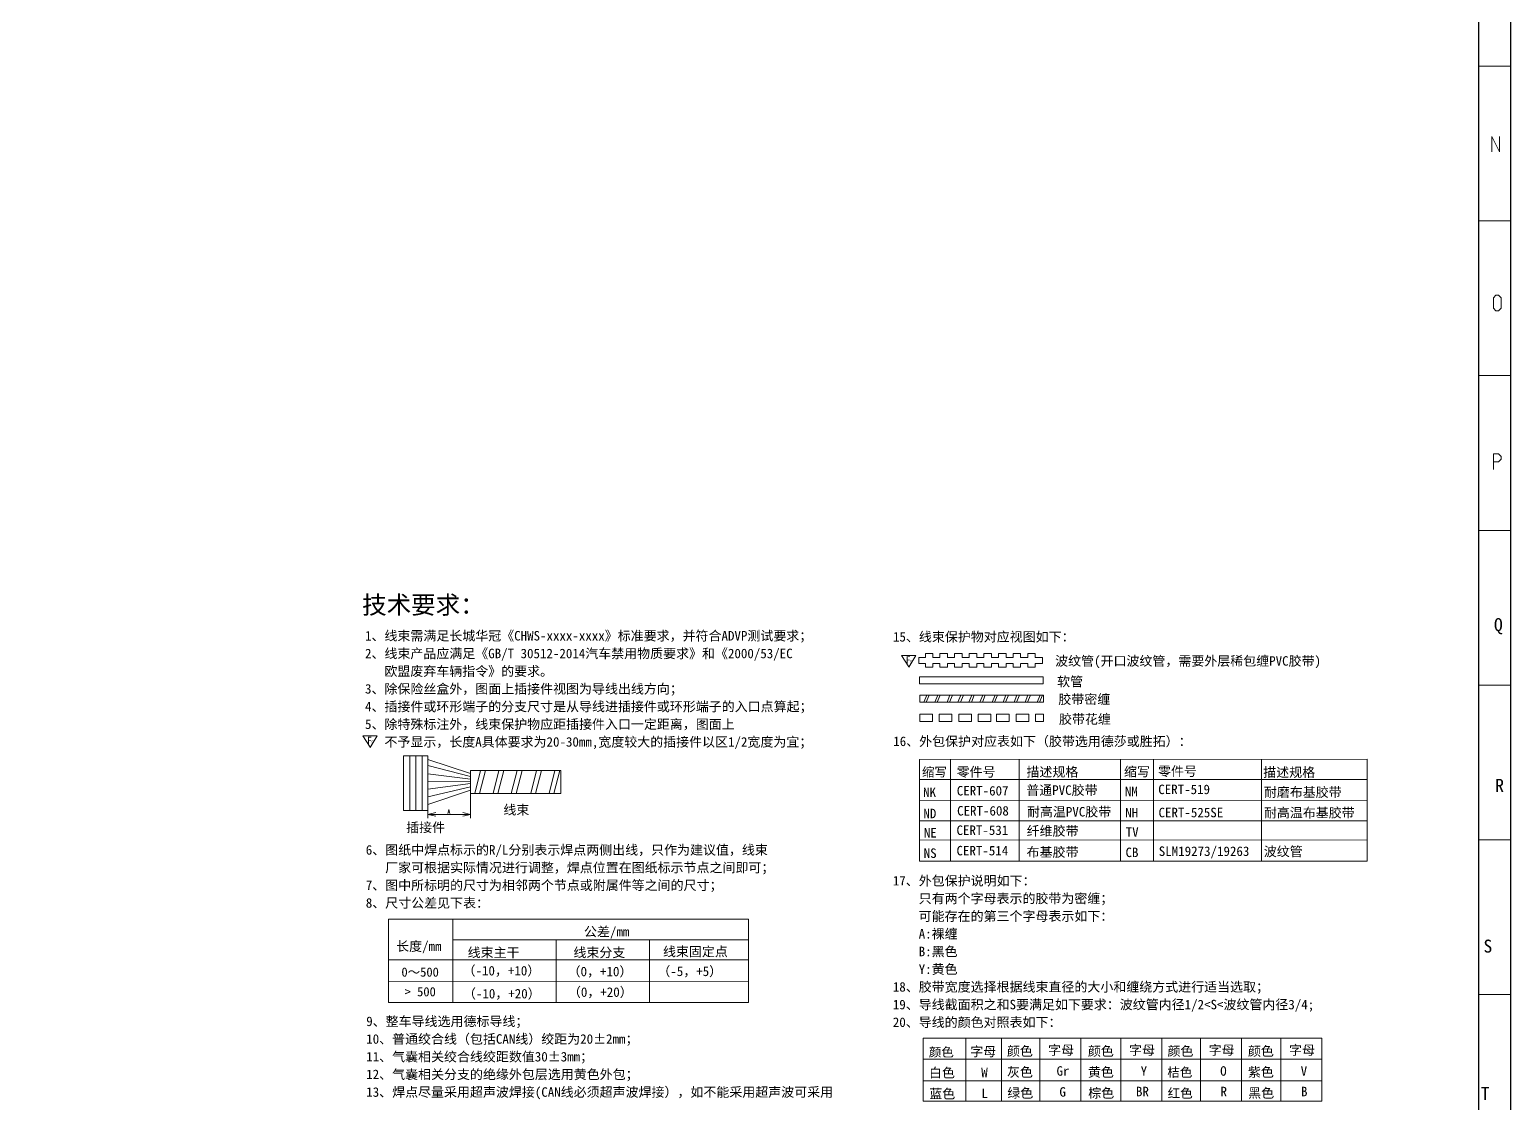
# Model space of a CAD drawing. Header units: millimetres. Extents: x 17 to 3784, y 12 to 1382.
# Drawn here: x 3001.5 to 3479.9, y 361 to 707.8 of the extents above; entities that cross this region are included whole.
import ezdxf

# ---------------------------------------------------------------- set-up
doc = ezdxf.new("R2010")
doc.units = ezdxf.units.MM
doc.styles.add('FangSong_GB2312_Style', font='simfang.ttf')

msp = doc.modelspace()

# ---------------------------------------------------------------- linework, layer by layer
at = {"color": 7, "linetype": 'Continuous', "lineweight": 13}
for p, q in [((3130.16, 473.07), (3122.28, 473.07)), ((3122.28, 473.07), (3122.28, 455.35)), ((3130.16, 455.35), (3130.16, 473.07)), ((3173.07, 468.35), (3143.94, 468.35)), ((3143.94, 468.35), (3143.94, 460.87)), ((3173.07, 460.87), (3173.07, 468.35)), ((3143.94, 460.87), (3173.07, 460.87)), ((3143.94, 460.87), (3143.94, 460.87)), ((3122.28, 455.35), (3130.16, 455.35)), ((3122.28, 455.35), (3122.28, 455.35))]:
    msp.add_line(p, q, dxfattribs=at)
for points in [[(18.14, 1381.34), (3479.85, 1381.34), (3479.85, 12.21), (18.14, 12.21)], [(43.28, 1371.36), (3469.6, 1371.36), (3469.6, 22.31), (43.28, 22.31)]]:
    msp.add_lwpolyline(points, close=True)
for points in [[(3469.86, 696.03), (3479.86, 696.03)], [(3473.86, 668.26), (3473.86, 673.26)], [(3473.86, 673.26), (3476.36, 668.26)], [(3476.36, 668.26), (3476.36, 673.26)], [(3469.86, 646.03), (3479.86, 646.03)], [(3475.21, 621.95), (3474.36, 621.09)], [(3476, 621.95), (3475.21, 621.95)], [(3476.86, 621.09), (3476, 621.95)], [(3474.36, 621.09), (3474.36, 617.81)], [(3474.36, 617.81), (3475.21, 616.95)], [(3476, 616.95), (3476.86, 617.81)], [(3476.86, 620.7), (3476.86, 621.09)], [(3476.86, 618.2), (3476.86, 620.7)], [(3476.86, 617.81), (3476.86, 618.2)], [(3475.21, 616.95), (3476, 616.95)], [(3469.86, 596.03), (3479.86, 596.03)], [(3474.36, 565.64), (3474.36, 570.64)], [(3474.36, 570.64), (3476, 570.64)], [(3476, 570.64), (3476.86, 569.78)], [(3476.86, 569.78), (3476.86, 569)], [(3476, 568.14), (3474.36, 568.14)], [(3476.86, 569), (3476, 568.14)], [(3469.84, 545.95), (3479.84, 545.95)], [(3285.48, 501.85), (3283.13, 505.48), (3287.75, 505.48), (3285.48, 501.77)], [(3293.29, 506.09), (3290.86, 506.09), (3290.86, 504.9), (3288.74, 504.9), (3288.74, 502.94), (3290.86, 502.94), (3290.86, 501.76)], [(3290.86, 501.75), (3293.29, 501.76), (3293.29, 502.94)], [(3293.29, 506.09), (3293.29, 504.9)], [(3293.29, 504.9), (3295.58, 504.9), (3295.58, 506.09), (3298.02, 506.09)], [(3293.3, 502.94), (3295.58, 502.94), (3295.58, 501.76)], [(3295.58, 501.75), (3298.02, 501.76), (3298.02, 502.94), (3300.31, 502.94), (3300.31, 501.76)], [(3298.02, 506.09), (3298.02, 504.9), (3300.31, 504.9), (3300.31, 506.09), (3302.74, 506.09)], [(3300.31, 501.75), (3302.74, 501.76), (3302.74, 502.94)], [(3302.74, 506.09), (3302.74, 504.9)], [(3302.74, 504.9), (3305.03, 504.9), (3305.03, 506.09), (3307.47, 506.09)], [(3302.75, 502.94), (3305.03, 502.94), (3305.03, 501.76)], [(3305.03, 501.75), (3307.47, 501.76), (3307.47, 502.94)], [(3307.45, 502.94), (3309.76, 502.94), (3309.76, 501.76)], [(3307.47, 506.09), (3307.47, 504.9)], [(3307.48, 504.9), (3309.76, 504.9), (3309.76, 506.09), (3312.19, 506.09)], [(3309.76, 501.75), (3312.19, 501.76), (3312.19, 502.94)], [(3312.19, 506.09), (3312.19, 504.9)], [(3312.19, 504.9), (3314.48, 504.9), (3314.48, 506.09), (3316.92, 506.09)], [(3312.2, 502.94), (3314.48, 502.94), (3314.48, 501.76)], [(3314.48, 501.75), (3316.92, 501.76), (3316.92, 502.94), (3319.21, 502.94), (3319.21, 501.76)], [(3316.92, 506.09), (3316.92, 504.9), (3319.21, 504.9), (3319.21, 506.09), (3321.64, 506.09)], [(3319.21, 501.75), (3321.64, 501.76), (3321.64, 502.94)], [(3321.64, 506.09), (3321.64, 504.9)], [(3321.64, 504.9), (3323.93, 504.9), (3323.93, 506.09), (3326.36, 506.09)], [(3321.65, 502.94), (3323.93, 502.94), (3323.93, 501.76)], [(3323.93, 501.75), (3326.36, 501.76), (3326.36, 502.94)], [(3326.36, 506.09), (3326.36, 504.9)], [(3326.38, 502.94), (3328.65, 502.94), (3328.65, 504.9), (3326.36, 504.9)], [(3288.96, 498.62), (3288.96, 496.3), (3328.87, 496.3), (3328.87, 498.62), (3288.96, 498.62)], [(3469.84, 495.95), (3479.84, 495.95)], [(3289.07, 492.71), (3289.07, 490.39), (3328.98, 490.39), (3328.98, 492.71), (3289.07, 492.71)], [(3291.31, 492.71), (3290.37, 490.39)], [(3292.1, 492.71), (3291.16, 490.39)], [(3294.86, 492.71), (3293.92, 490.39)], [(3295.64, 492.71), (3294.7, 490.39)], [(3298.79, 492.71), (3297.85, 490.39)], [(3299.58, 492.71), (3298.64, 490.39)], [(3302.34, 492.71), (3301.4, 490.39)], [(3303.13, 492.71), (3302.18, 490.39)], [(3305.88, 492.71), (3304.94, 490.39)], [(3306.67, 492.71), (3305.73, 490.39)], [(3309.42, 492.71), (3308.48, 490.39)], [(3310.21, 492.71), (3309.27, 490.39)], [(3313.36, 492.71), (3312.42, 490.39)], [(3314.15, 492.71), (3313.21, 490.39)], [(3316.9, 492.71), (3315.96, 490.39)], [(3317.69, 492.71), (3316.75, 490.39)], [(3320.45, 492.71), (3319.51, 490.39)], [(3321.23, 492.71), (3320.29, 490.39)], [(3323.99, 492.71), (3323.05, 490.39)], [(3324.78, 492.71), (3323.84, 490.39)], [(3327.93, 492.71), (3326.99, 490.39)], [(3328.72, 492.71), (3327.77, 490.39)], [(3289.07, 486.49), (3289.07, 484.17), (3289.07, 484.17)], [(3289.07, 484.17), (3293.15, 484.17), (3293.15, 486.49), (3289.07, 486.49)], [(3295.37, 486.49), (3295.37, 484.17), (3295.36, 484.17)], [(3295.36, 484.17), (3299.45, 484.17), (3299.45, 486.49), (3295.37, 486.49)], [(3301.67, 486.49), (3301.67, 484.17), (3301.66, 484.17)], [(3301.66, 484.17), (3305.75, 484.17), (3305.75, 486.49), (3301.67, 486.49)], [(3307.97, 486.49), (3307.97, 484.17), (3307.96, 484.17)], [(3307.96, 484.17), (3312.05, 484.17), (3312.05, 486.49), (3307.97, 486.49)], [(3313.88, 486.49), (3313.88, 484.17), (3313.87, 484.17)], [(3313.87, 484.17), (3317.96, 484.17), (3317.96, 486.49), (3313.88, 486.49)], [(3320.17, 486.49), (3320.17, 484.17), (3320.17, 484.17)], [(3320.17, 484.17), (3324.26, 484.17), (3324.26, 486.49), (3320.17, 486.49)], [(3328.98, 486.49), (3326.47, 486.49)], [(3326.47, 486.49), (3326.47, 484.17), (3326.47, 484.17)], [(3326.47, 484.17), (3328.98, 484.17), (3328.98, 486.49)], [(3111.48, 475.85), (3109.13, 479.48), (3113.75, 479.48), (3111.48, 475.77)], [(3122.28, 473.07), (3122.28, 455.35), (3130.16, 455.35), (3130.16, 473.07), (3122.28, 473.07)], [(3124.32, 473.07), (3124.32, 455.35)], [(3126.22, 473.07), (3126.22, 455.35)], [(3128.26, 473.07), (3128.26, 455.35)], [(3143.92, 467.38), (3130.16, 471.9), (3130.16, 471.9)], [(3130.16, 469.94), (3143.95, 466.42)], [(3289.01, 471.93), (3289.01, 438.99), (3433.62, 439.06), (3433.61, 471.97), (3289.01, 471.93)], [(3299, 471.93), (3299, 438.99)], [(3321.13, 471.93), (3321.13, 438.99)], [(3353.92, 471.93), (3353.92, 438.99)], [(3364.61, 471.93), (3364.61, 438.99)], [(3399.47, 471.95), (3399.47, 439)], [(3130.09, 464.82), (3143.97, 464.84)], [(3130.15, 467.28), (3143.93, 465.53)], [(3130.16, 462.28), (3143.96, 464.11)], [(3143.94, 468.35), (3143.94, 460.87), (3173.07, 460.87), (3173.07, 468.35), (3143.94, 468.35)], [(3147.17, 468.35), (3145.28, 460.87)], [(3148.74, 468.35), (3146.85, 460.87)], [(3153.08, 468.35), (3151.18, 460.87)], [(3154.65, 468.35), (3152.76, 460.87)], [(3158.98, 468.35), (3157.09, 460.87)], [(3160.55, 468.35), (3158.66, 460.87)], [(3165.28, 468.35), (3163.39, 460.87)], [(3166.85, 468.35), (3164.96, 460.87)], [(3171.19, 468.35), (3169.29, 460.87)], [(3172.76, 468.35), (3170.87, 460.87)], [(3289.02, 465.42), (3433.64, 465.41)], [(3130.16, 459.77), (3143.92, 463.07)], [(3143.93, 461.96), (3130.16, 457.34), (3130.16, 457.33)], [(3143.94, 460.87), (3143.94, 452.9)], [(3130.16, 455.35), (3130.16, 452.9)], [(3132.72, 454.72), (3130.16, 454.13), (3132.72, 454.72)], [(3136.57, 454.38), (3136.91, 455.72)], [(3136.67, 454.82), (3137.14, 454.82)], [(3136.91, 455.72), (3137.24, 454.38)], [(3141.38, 454.72), (3143.94, 454.13), (3141.38, 454.72)], [(3289.03, 458.57), (3433.67, 458.65)], [(3141.38, 453.54), (3143.94, 454.13), (3130.16, 454.13), (3132.72, 453.54)], [(3289.04, 452.09), (3433.67, 452.05)], [(3289.08, 445.81), (3433.64, 445.89)], [(3469.84, 445.95), (3479.84, 445.95)], [(3117.45, 420.25), (3117.45, 393.35), (3233.76, 393.33), (3233.76, 420.27), (3117.45, 420.25)], [(3138.22, 420.25), (3138.22, 393.35)], [(3233.8, 413.56), (3138.25, 413.57)], [(3171.6, 413.56), (3171.6, 393.35)], [(3201.76, 413.56), (3201.76, 393.35)], [(3233.75, 407.15), (3117.45, 407.15)], [(3233.8, 400.16), (3117.45, 400.19)], [(3469.84, 395.95), (3479.84, 395.95)], [(3290.12, 381.79), (3290.12, 361.41), (3418.97, 361.41), (3418.97, 381.79), (3290.12, 381.79)], [(3303.89, 381.79), (3303.89, 361.41)], [(3315.45, 381.79), (3315.45, 361.41)], [(3327.88, 381.79), (3327.88, 361.41)], [(3341.11, 381.79), (3341.11, 361.41)], [(3354.03, 381.79), (3354.03, 361.41)], [(3367.27, 381.79), (3367.27, 361.41)], [(3379.73, 381.79), (3379.73, 361.41)], [(3392.97, 381.79), (3392.97, 361.41)], [(3405.73, 381.79), (3405.73, 361.41)], [(3290.12, 374.98), (3418.97, 374.98)], [(3290.12, 368.06), (3418.97, 368.06)]]:
    msp.add_lwpolyline(points, dxfattribs=at)
for points in [[(3122.28, 455.35), (3130.16, 455.35), (3130.16, 473.07), (3122.28, 473.07), (3122.28, 455.35)], [(3143.94, 460.87), (3173.07, 460.87), (3173.07, 468.35), (3143.94, 468.35), (3143.94, 460.87)]]:
    msp.add_lwpolyline(points, close=True, dxfattribs=at)

# ---------------------------------------------------------------- texts
at = {"color": 7, "linetype": 'Continuous', "style": 'FangSong_GB2312_Style'}
for s, height, p in [('技术要求：', 5.806, (3108.89, 518.96)), ('1、线束需满足长城华冠《CHWS-xxxx-xxxx》标准要求，并符合ADVP测试要求；', 3.0724, (3109.83, 510.34)), ('15、线束保护物对应视图如下：', 3.0724, (3280.4, 510.02)), ('2、线束产品应满足《GB/T 30512-2014汽车禁用物质要求》和《2000/53/EC', 3.0724, (3109.83, 504.62)), ('   欧盟废弃车辆指令》的要求。', 3.0724, (3109.83, 498.9)), ('F', 2.35, (3284.49, 502.88)), ('5', 1.01, (3285.83, 502.98)), ('波纹管(开口波纹管，需要外层稀包缠PVC胶带)', 3.0724, (3332.79, 502.2)), ('软管', 3.072, (3333.43, 495.54)), ('3、除保险丝盒外，图面上插接件视图为导线出线方向；', 3.0724, (3109.83, 493.19)), ('胶带密缠', 3.072, (3333.83, 489.82)), ('4、插接件或环形端子的分支尺寸是从导线进插接件或环形端子的入口点算起；', 3.0724, (3109.83, 487.47)), ('5、除特殊标注外，线束保护物应距插接件入口一定距离，图面上', 3.0724, (3109.83, 481.76)), ('胶带花缠', 3.072, (3334.02, 483.41)), ('F', 2.35, (3110.49, 476.88)), ('   不予显示，长度A具体要求为20-30mm,宽度较大的插接件以区1/2宽度为宜；', 3.0724, (3109.83, 476.04)), ('16、外包保护对应表如下（胶带选用德莎或胜拓）：', 3.0724, (3280.49, 476.23)), ('5', 1.01, (3111.83, 476.98)), ('缩写', 2.962, (3289.76, 466.35)), ('零件号', 3.072, (3300.97, 466.36)), ('描述规格', 3.072, (3323.52, 466.35)), ('缩写', 3.072, (3355.03, 466.41)), ('零件号', 3.072, (3366.03, 466.56)), ('描述规格', 3.072, (3400.02, 466.23)), ('NK', 3.072, (3290.13, 459.75)), ('CERT-607', 3.072, (3301.01, 460.25)), ('普通PVC胶带', 3.072, (3323.46, 460.45)), ('NM', 3.072, (3355.33, 460.01)), ('CERT-519', 3.072, (3366.1, 460.69)), ('耐磨布基胶带', 3.072, (3400.21, 459.81)), ('线束', 3.072, (3154.53, 454.1)), ('ND', 3.072, (3290.22, 452.89)), ('CERT-608', 3.072, (3301.11, 453.77)), ('耐高温PVC胶带', 3.072, (3323.68, 453.45)), ('NH', 3.072, (3355.42, 453.15)), ('CERT-525SE', 3.072, (3366.19, 453.21)), ('耐高温布基胶带', 3.072, (3400.22, 453.15)), ('插接件', 3.072, (3123.13, 448.4)), ('NE', 3.072, (3290.38, 446.67)), ('CERT-531', 3.072, (3300.92, 447.49)), ('纤维胶带', 3.072, (3323.57, 447.26)), ('TV', 3.072, (3355.58, 446.93)), ('6、图纸中焊点标示的R/L分别表示焊点两侧出线，只作为建议值，线束', 3.0724, (3110.08, 441.13)), ('NS', 3.072, (3290.32, 440.07)), ('CERT-514', 3.072, (3300.92, 440.89)), ('布基胶带', 3.072, (3323.57, 440.44)), ('CB', 3.072, (3355.52, 440.33)), ('SLM19273/19263', 3.0724, (3366.27, 440.7)), ('波纹管', 3.072, (3400.2, 440.62)), ('   厂家可根据实际情况进行调整，焊点位置在图纸标示节点之间即可；', 3.0724, (3110.08, 435.41)), ('7、图中所标明的尺寸为相邻两个节点或附属件等之间的尺寸；', 3.0724, (3110.08, 429.7)), ('17、外包保护说明如下：', 3.0724, (3280.35, 431.16)), ('8、尺寸公差见下表：', 3.072, (3110.08, 423.98)), ('    只有两个字母表示的胶带为密缠；', 3.0724, (3280.35, 425.44)), ('    可能存在的第三个字母表示如下：', 3.0724, (3280.35, 419.72)), ('公差/mm', 3.072, (3180.58, 414.69)), ('    A:裸缠', 3.072, (3280.35, 414.01)), ('长度/mm', 3.072, (3119.88, 409.99)), ('线束主干', 3.072, (3142.98, 407.98)), ('线束分支', 3.072, (3177.15, 407.98)), ('线束固定点', 3.072, (3206.09, 408.26)), ('    B:黑色', 3.072, (3280.35, 408.29)), ('0～500', 2.962, (3121.59, 401.69)), ('（-10，+10）', 3.072, (3141.34, 402.08)), ('（0，+10）', 3.072, (3175.28, 401.82)), ('（-5，+5）', 3.072, (3204.28, 401.89)), ('    Y:黄色', 3.072, (3280.35, 402.58)), ('> 500', 2.962, (3122.63, 395.34)), ('（-10，+20）', 3.072, (3141.46, 394.66)), ('（0，+20）', 3.072, (3175.38, 395.17)), ('18、胶带宽度选择根据线束直径的大小和缠绕方式进行适当选取；', 3.0724, (3280.35, 396.86)), ('19、导线截面积之和S要满足如下要求：波纹管内径1/2<S<波纹管内径3/4;', 3.0724, (3280.35, 391.14)), ('9、整车导线选用德标导线；', 3.0724, (3110.22, 385.72)), ('20、导线的颜色对照表如下：', 3.0724, (3280.35, 385.43)), ('10、普通绞合线（包括CAN线）绞距为20±2mm；', 3.0724, (3110.22, 380.01)), ('颜色', 2.962, (3291.98, 375.84)), ('字母', 3.072, (3305.36, 375.97)), ('颜色', 3.072, (3317.22, 376.1)), ('字母', 3.072, (3330.52, 376.44)), ('颜色', 3.072, (3343.37, 376.1)), ('字母', 3.072, (3356.67, 376.44)), ('颜色', 3.072, (3369.08, 376.1)), ('字母', 3.072, (3382.37, 376.44)), ('颜色', 3.072, (3395.07, 376.1)), ('字母', 3.072, (3408.37, 376.44)), ('11、气囊相关绞合线绞距数值30±3mm；', 3.0724, (3110.22, 374.29)), ('12、气囊相关分支的绝缘外包层选用黄色外包；', 3.0724, (3110.22, 368.58)), ('白色', 3.072, (3292.03, 369.09)), ('W', 3.07, (3308.91, 369.2)), ('灰色', 3.072, (3317.22, 369.33)), ('Gr', 3.072, (3333.24, 369.67)), ('黄色', 3.072, (3343.37, 369.33)), ('Y', 3.07, (3360.41, 369.67)), ('桔色', 2.962, (3369.03, 369.31)), ('O', 3.07, (3386.11, 369.67)), ('紫色', 3.072, (3395.07, 369.33)), ('V', 3.07, (3412.11, 369.67)), ('13、焊点尽量采用超声波焊接(CAN线必须超声波焊接），如不能采用超声波可采用', 3.0724, (3110.22, 362.86)), ('蓝色', 3.072, (3292.12, 362.32)), ('L', 3.07, (3309.01, 362.43)), ('绿色', 3.072, (3317.32, 362.56)), ('G', 3.07, (3334.17, 362.9)), ('棕色', 3.072, (3343.47, 362.56)), ('BR', 3.072, (3358.89, 363.03)), ('红色', 2.962, (3369.13, 362.54)), ('R', 3.07, (3386.21, 363.03)), ('黑色', 3.072, (3395.16, 362.56)), ('B', 3.07, (3412.21, 363.03))]:
    msp.add_text(s, height=height, dxfattribs=at).set_placement(p)
at = {"char_height": 4.19, "width": 33.1957, "attachment_point": 1}
for s, insert in [('Q', (3474.55, 517.59)), ('R', (3474.94, 465.6)), ('S', (3471.16, 413.66)), ('T', (3470.3, 366.01))]:
    msp.add_mtext(s, dxfattribs=dict(at, insert=insert))

doc.saveas('drawing.dxf')
